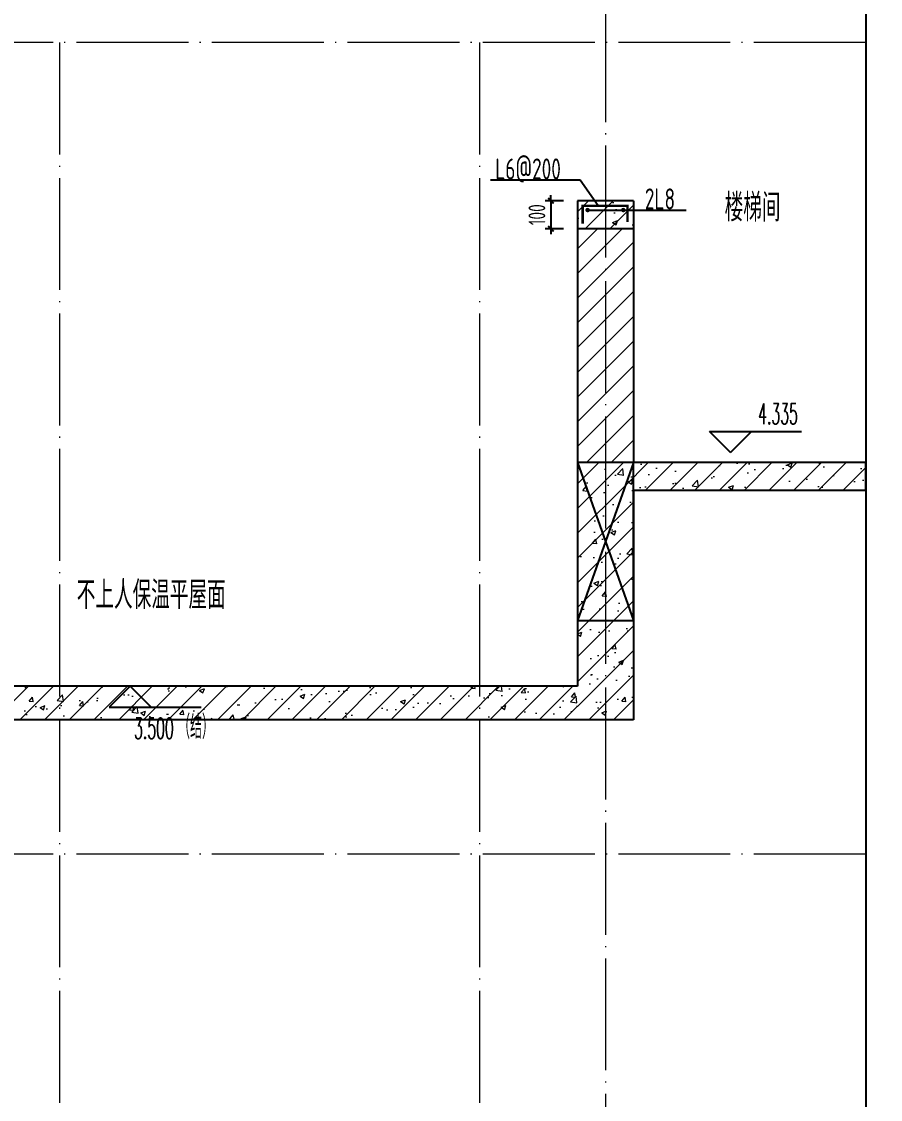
# Model space of a CAD drawing. Extents: x -1712635 to -854203, y -534641 to -21985.
# Drawn here: x -906073 to -903004, y -161867 to -158015 of the extents above; entities that cross this region are included whole.
import ezdxf

# ---------------------------------------------------------------- set-up
doc = ezdxf.new("R2010")
doc.units = 0
doc.header["$LTSCALE"] = 1000
doc.linetypes.add('DOTE', pattern=[2.4200000000000004, 2, -0.2, 0.02, -0.2])
doc.layers.get('0').update_dxf_attribs({"linetype": 'CONTINUOUS'})
doc.layers.get('Defpoints').update_dxf_attribs({"linetype": 'CONTINUOUS'})
for name, color, linetype in [('DIM', 2, 'CONTINUOUS'), ('DIM_ELEV', 3, 'CONTINUOUS'), ('DIM_SYMB', 3, 'CONTINUOUS'), ('PUB_TEXT', 2, 'CONTINUOUS'), ('REIN', 6, 'CONTINUOUS'), ('S-大样-砼线', 7, 'CONTINUOUS'), ('S-引出线', 40, 'CONTINUOUS'), ('TEXT', 2, 'CONTINUOUS'), ('WALL', 2, 'CONTINUOUS')]:
    doc.layers.add(name, color=color, linetype=linetype)
doc.layers.add('DOTE', color=19, linetype='DOTE', lineweight=9)
doc.layers.add('PUB_HATCH', color=8, linetype='CONTINUOUS', lineweight=9)
doc.styles.add('_TCH_DIM', font='SIMPLEX.shx', dxfattribs={"width": 0.7, "bigfont": 'GBCBIG.shx'})
doc.styles.add('TSSD_DIMENSION', font='Tssdeng.shx', dxfattribs={"width": 0.7, "bigfont": 'tssdchn.shx'})
doc.styles.add('TSSD_REIN', font='tssdeng.shx', dxfattribs={"width": 0.7, "height": 300, "bigfont": 'tssdchn.shx'})
doc.styles.add('w', font='tssdeng.shx', dxfattribs={"width": 0.8, "bigfont": 'tssdchn.shx'})
doc.dimstyles.new('TSSD_20_20', dxfattribs={"dimtxt": 60, "dimasz": 20, "dimexe": 20, "dimexo": 50, "dimgap": 20, "dimtad": 1, "dimdec": 0, "dimzin": 0, "dimdsep": 46, "dimtxsty": 'TSSD_DIMENSION', "dimblk": 'ARCHTICK', "dimblk1": 'ARCHTICK', "dimblk2": 'ARCHTICK', "dimcen": 0, "dimdle": 20, "dimclrt": 7, "dimadec": 0, "dimazin": 0, "dimtfac": 1, "dimtdec": 0, "dimtix": 1, "dimtmove": 2, "dimatfit": 3, "dimfxl": 0, "dimtolj": 1, "dimtzin": 0, "dimarcsym": 0})
pattern_1 = [(45, (-1569657.011044905, 4552.517012051947), (-44.19417382415921, 44.19417382415922), []), (49.99999999999999, (-1569657.011044905, 4552.517012051947), (179.3150456501884, -15.68803374564878), [18.75, -206.25]), (355, (-1569657.011044905, 4552.517012051947), (-34.68783340325, 188.048033425003), [15, -165]), (100.4514, (-1569642.068124905, 4551.209677052044), (144.6273454285054, 172.3598855152384), [15.9350475, -175.285528]), (46.18420000000002, (-1569657.011044905, 4602.517012051947), (266.8102621564111, -41.37975358225452), [28.12499999999993, -309.3749999999989]), (96.6356, (-1569634.776858655, 4599.068685301987), (233.6656763871758, 243.5294677251104), [23.902572, -262.92825]), (351.1842, (-1569657.011044905, 4602.517012051947), (233.6654862834068, 243.5296502313311), [22.5, -247.5]), (21, (-1569632.011044905, 4590.017012051947), (149.2267630296154, -100.6547226663347), [18.75, -206.25]), (326.0000000000001, (-1569632.011044905, 4590.017012051947), (60.82883298039543, 181.2875112617133), [15, -165]), (71.4514, (-1569619.575486655, 4581.62911055208), (210.0556571453725, 80.6326241774881), [15.9350475, -175.285528]), (37.50000000000001, (-1569657.011044905, 4552.517012051947), (3.039963829322667, 83.22346345782788), [0, -163, 0, -167.5, 0, -165.625]), (7.499999999999999, (-1569657.011044905, 4552.517012051947), (65.76738436053715, 98.60292797059006), [0, -95.5, 0, -159.25, 0, -63.125]), (327.5, (-1569712.761044905, 4552.517012051947), (133.4556090431022, -5.638717933594939), [0, -62.5, 0, -195, 0, -258.75]), (317.5, (-1569737.761044905, 4552.517012051947), (145.7965423355966, 25.02624558307943), [0, -81.25, 0, -129.5, 0, -183.75])]

# ---------------------------------------------------------------- blocks, each defined once
blk = doc.blocks.new('20210809.04070727')
at = {"layer": 'REIN', "const_width": 9}
blk.add_lwpolyline([(87484.17413905729, 67933.7735141025), (87484.17413905729, 67997.58359220187), (87644.05902665015, 67997.58359220187), (87644.05902665015, 67939.6187120963)], dxfattribs=at)
at = {"layer": 'REIN', "const_width": 8}
for points in [[(87497.66146427253, 67982.52179492108, 1), (87505.66146427253, 67982.52179492108, 1)], [(87625.09821334062, 67982.52179492108, 1), (87633.09821334062, 67982.52179492108, 1)]]:
    blk.add_lwpolyline(points, format="xyb", close=True, dxfattribs=at)
at = {"layer": 'S-大样-砼线'}
for p, q in [((87465.1827881537, 67080.94484017597), (87665.18278714322, 66515.93723981472)), ((87665.18573489744, 67080.94484017394), (87465.18573626835, 66515.93723980524))]:
    blk.add_line(p, q, dxfattribs=at)
blk.add_lwpolyline([(87665.18279401638, 67080.94484017021), (87465.1827881537, 67080.94484017021), (87465.18278832786, 66515.93723980896), (87665.1827941896, 66515.93723980896)], close=True, dxfattribs=at)
at = {"layer": 'S-引出线'}
for p, q in [((87474.5888281595, 68089.83905711939), (87154.50981688779, 68089.83905711939)), ((87538.80876634456, 67997.58359220187), (87474.5888281595, 68089.83905711939)), ((87501.66146427253, 67982.52179492108), (87853.2882327484, 67982.52179492108))]:
    blk.add_line(p, q, dxfattribs=at)
at = {"layer": 'TEXT', "style": 'w', "width": 0.7}
for s, p in [('L6@200', (87171.47256206069, 68092.00874450878)), ('2L8', (87706.15828353167, 67984.90594321192))]:
    blk.add_text(s, height=75, rotation=1.867629851175362e-07, dxfattribs=at).set_placement(p)
blk = doc.blocks.new('_ArchTick')
at = {"color": 0, "const_width": 0.35}
blk.add_lwpolyline([(-0.5, -0.5), (0.5, 0.5)], dxfattribs=at)
blk = doc.blocks.new('*D3511')
at = {"layer": 'Defpoints', "color": 0}
for p in [(-904086.7504063932, -158655.4974371768), (-904181.3935085012, -158755.4974371768), (-904086.7504063932, -158755.4974371768)]:
    blk.add_point(p, dxfattribs=at)
at = {"layer": 'DIM', "color": 0, "lineweight": -2}
for p, q in [((-904136.7504063932, -158655.4974371768), (-904201.3935085012, -158655.4974371768)), ((-904181.3935085012, -158655.4974371768), (-904181.3935085012, -158635.4974371768)), ((-904181.3935085012, -158655.4974371768), (-904181.3935085012, -158755.4974371768)), ((-904136.7504063932, -158755.4974371768), (-904201.3935085012, -158755.4974371768)), ((-904181.3935085012, -158755.4974371768), (-904181.3935085012, -158775.4974371768))]:
    blk.add_line(p, q, dxfattribs=at)
at = {"layer": 'DIM', "color": 0, "lineweight": -2, "xscale": 20, "yscale": 20, "zscale": 20}
for p, rotation in [((-904181.3935085012, -158655.4974371768), 270), ((-904181.3935085012, -158755.4974371768), 90)]:
    blk.add_blockref('_ArchTick', p, dxfattribs=dict(at, rotation=rotation))
at = {"layer": 'DIM', "color": 7, "insert": (-904231.3935085012, -158705.497437177), "char_height": 60, "attachment_point": 5, "rotation": 90, "style": 'TSSD_DIMENSION'}
blk.add_mtext('\\A1;100', dxfattribs=at)
blk = doc.blocks.new('20210902.15311138')
at = {"layer": 'DOTE', "color": 1, "linetype": 'DOTE', "ltscale": 0.2}
for p, q in [((87398.909782039, -113645.8901622087), (87398.92402269365, -133245.8731393638)), ((88329.13502184022, -126345.890185494), (83221.91492100898, -126345.8901854939)), ((85448.92909194715, -126345.8901854939), (85448.92909194762, -133245.8731393639)), ((86948.92909194762, -126345.890185494), (86948.92909194762, -133245.8731393638)), ((88329.13502184022, -129245.890185494), (83221.91492100898, -129245.890185494))]:
    blk.add_line(p, q, dxfattribs=at)

msp = doc.modelspace()

# ---------------------------------------------------------------- hatches: boundary and pattern name
at = {"layer": 'PUB_HATCH'}
h = msp.add_hatch(dxfattribs=at)
h.set_pattern_fill('钢筋混凝土', color=256, scale=25, style=0)
h.set_pattern_definition(pattern_1)
h.paths.add_polyline_path([(-904086.7504065068, -158655.4974385462), (-904086.7510287369, -158755.4934927868), (-903886.7510287409, -158755.4947372962), (-903886.7504065108, -158655.4986830556)])
h = msp.add_hatch(dxfattribs=at)
h.set_pattern_fill('普通砖', color=256, scale=25, style=0)
h.set_pattern_definition([(45, (-1569657.011044905, 4597.394849552016), (-44.19419150182874, 44.19419150182875), [])])
h.paths.add_polyline_path([(-903886.6847770041, -158755.4947063329), (-904086.6847769754, -158755.4980906628), (-904086.6706474839, -159590.4930149306), (-903886.6706474149, -159590.4956367557)])
h = msp.add_hatch(dxfattribs=at)
h.set_pattern_fill('钢筋混凝土', color=256, scale=25, style=0)
h.set_pattern_definition(pattern_1)
h.paths.add_polyline_path([(-903886.7249563171, -159690.4956367561), (-904086.7243340497, -159590.4956367554), (-904086.7293122069, -160390.5150330563), (-903886.7300589252, -160510.5150330744)])
h = msp.add_hatch(dxfattribs=at)
h.set_pattern_fill('钢筋混凝土', color=256, scale=25, style=0)
h.set_pattern_definition(pattern_1)
h.paths.add_polyline_path([(-903056.5153104905, -159590.4956367559), (-904086.7243340497, -159590.4956367554), (-903886.7249563171, -159690.4956367561), (-903056.5153104906, -159690.4956367559)])
h = msp.add_hatch(dxfattribs=at)
h.set_pattern_fill('钢筋混凝土', color=256, scale=25, style=0)
h.set_pattern_definition(pattern_1)
h.paths.add_polyline_path([(-903886.7300589252, -160510.5150330744), (-904086.7293122069, -160390.5150330563), (-906836.706856406, -160390.5150328072), (-906836.6673555603, -160430.515460279), (-906836.704805383, -160510.5150328072)])

# ---------------------------------------------------------------- linework, layer by layer
at = {"layer": 'DIM_ELEV', "color": 6}
for p, q in [((-903539.2454452934, -159555.5035526688), (-903614.2454452934, -159480.5035526688)), ((-903614.2454452934, -159480.5035526688), (-903286.2454452934, -159480.5035526688)), ((-903539.2454452934, -159555.5035526688), (-903464.2454452934, -159480.5035526688))]:
    msp.add_line(p, q, dxfattribs=at)
at = {"layer": 'DIM_ELEV', "color": 3}
for p, q in [((-905684.2452169047, -160390.5150329053), (-905759.2452169047, -160465.5150329053)), ((-905684.2452169047, -160390.5150329053), (-905609.2452169047, -160465.5150329053)), ((-905759.2452169047, -160465.5150329053), (-905431.2452169047, -160465.5150329053))]:
    msp.add_line(p, q, dxfattribs=at)
at = {"layer": 'DIM_SYMB'}
msp.add_lwpolyline([(-903056.5052039726, -145970.4956940032), (-903056.5052039732, -155602.3815082011), (-903004.0052039732, -155621.4899455), (-903109.0052039732, -155640.0042784744), (-903056.5052039732, -155658.6315082011), (-903056.5052039737, -165290.517322399)], dxfattribs=at)
at = {"layer": 'WALL'}
for p, q in [((-904086.7504065068, -158655.4974385462), (-904086.7510287369, -158755.4934927868)), ((-903886.7504065108, -158655.4986830556), (-904086.7504065068, -158655.4974385462)), ((-903886.7504065108, -158655.4986830556), (-903886.7510287409, -158755.4947372962)), ((-903886.7510287409, -158755.4947372962), (-904086.7510287369, -158755.4934927868)), ((-904086.6847769754, -158755.4980906628), (-904086.6706474839, -159590.4930149306)), ((-903886.7510287409, -158755.4947372962), (-903886.6847770041, -158755.4947063329)), ((-903886.6847770041, -158755.4947063329), (-903886.6706474149, -159590.4956367557)), ((-904086.7243340497, -159590.4956367554), (-904086.7293122069, -160390.5150330563)), ((-903056.5153104905, -159590.4956367559), (-904086.7243340497, -159590.4956367554)), ((-903056.5153104906, -159690.4956367559), (-903056.5153104905, -159590.4956367559)), ((-903886.7249563171, -159690.4956367561), (-903886.7300589252, -160510.5150330744)), ((-903056.5153104906, -159690.4956367559), (-903886.7249563171, -159690.4956367561)), ((-904086.7293122069, -160390.5150330563), (-906836.706856406, -160390.5150328072)), ((-903886.7300589252, -160510.5150330744), (-906836.704805383, -160510.5150328072))]:
    msp.add_line(p, q, dxfattribs=at)

# ---------------------------------------------------------------- block references
at = {"layer": 'DOTE'}
msp.add_blockref('20210902.15311138', (-991385.6402258137, -31744.62304746674), dxfattribs=at)
at = {"layer": 'REIN'}
msp.add_blockref('20210809.04070727', (-991551.9332004682, -226671.4404769347), dxfattribs=at)

# ---------------------------------------------------------------- texts
at = {"layer": 'DIM_ELEV', "color": 7, "style": '_TCH_DIM'}
for s, height, width, p in [('3.500', 74.375, 0.4941176470588236, (-905670.7990575816, -160578.0400329053)), ('（结）', 84.39716312056737, 0.7, (-905513.2990575816, -160578.0400329053))]:
    msp.add_text(s, height=height, dxfattribs=dict(at, width=width)).set_placement(p)
at = {"layer": 'PUB_TEXT', "style": 'TSSD_REIN', "width": 0.7}
for s, p in [('楼梯间', (-903560.7140625643, -158729.8800550367)), ('不上人保温平屋面', (-905875.5340172192, -160114.153887226))]:
    msp.add_text(s, height=100, dxfattribs=at).set_placement(p)
at = {"layer": 'PUB_TEXT', "color": 6, "style": '_TCH_DIM', "width": 0.4941176470588236}
msp.add_text('4.335', height=74.375, dxfattribs=at).set_placement((-903440.7454452934, -159454.2535526688))

# ---------------------------------------------------------------- dimensions: what is measured, and where the dimension line sits
at = {"layer": 'DIM'}
dim = msp.add_linear_dim(base=(-904181.3935085012, -158755.4974371768), p1=(-904086.7504063932, -158655.4974371768), p2=(-904086.7504063932, -158755.4974371768), angle=90, dimstyle='TSSD_20_20', dxfattribs=at)
dim.commit()
dim.dimension.update_dxf_attribs({"geometry": '*D3511', "text_midpoint": (-904231.3935085012, -158705.497437177)})

doc.saveas('drawing.dxf')
